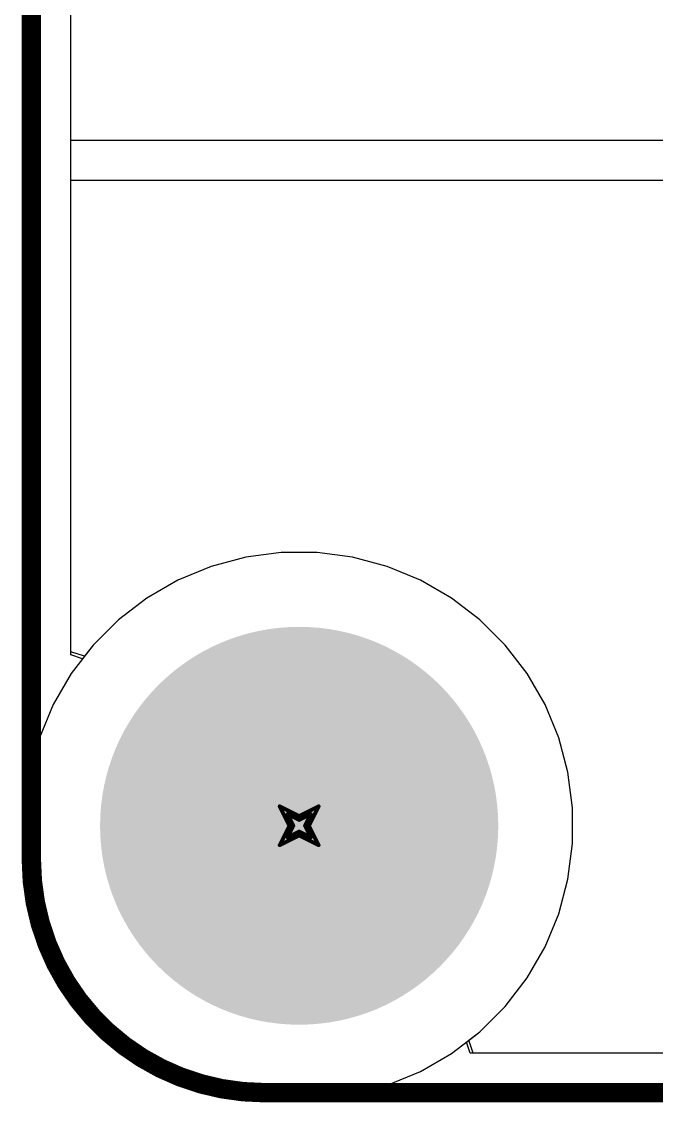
# Model space of a CAD drawing. Header units: inches. Extents: x -5 to 230, y -4 to 159.
# Drawn here: x -3.63 to 4.67, y -3.62 to 10.52 of the extents above; entities that cross this region are included whole.
import ezdxf

# ---------------------------------------------------------------- set-up
doc = ezdxf.new("R2010")
doc.units = ezdxf.units.IN
for name, color, linetype in [('Board Outline', 216, 'Continuous'), ('Bottom Layer', 5, 'Continuous'), ('Bottom Solder', 6, 'Continuous'), ('Drill Drawing', 1, 'Continuous'), ('Layer 1', 16, 'Continuous'), ('Layer 2', 76, 'Continuous'), ('Multi-Layer', 9, 'Continuous'), ('Pad Holes', 156, 'Continuous'), ('Top Layer', 1, 'Continuous'), ('Top Solder', 216, 'Continuous')]:
    doc.layers.add(name, color=color, linetype=linetype)

msp = doc.modelspace()

# ---------------------------------------------------------------- hatches: boundary and pattern name
at = {"layer": 'Bottom Layer'}
h = msp.add_hatch(color=5, dxfattribs=at)
edge = h.paths.add_edge_path()
edge.add_arc((0, 0), 2.5, 0, 360)
at = {"layer": 'Bottom Solder'}
h = msp.add_hatch(color=6, dxfattribs=at)
edge = h.paths.add_edge_path()
edge.add_arc((0, 0), 2.602, 0, 360)
at = {"layer": 'Layer 1'}
h = msp.add_hatch(color=16, dxfattribs=at)
edge = h.paths.add_edge_path()
edge.add_arc((0, 0), 2.5, 0, 360)
at = {"layer": 'Layer 2'}
h = msp.add_hatch(color=76, dxfattribs=at)
edge = h.paths.add_edge_path()
edge.add_arc((0, 0), 2.5, 0, 360)
at = {"layer": 'Multi-Layer'}
h = msp.add_hatch(color=9, dxfattribs=at)
edge = h.paths.add_edge_path()
edge.add_arc((0, 0), 2.5, 0, 360)
at = {"layer": 'Pad Holes'}
h = msp.add_hatch(color=7, dxfattribs=at)
edge = h.paths.add_edge_path()
edge.add_arc((0, 0), 1.5, 0, 360)
at = {"layer": 'Top Layer'}
h = msp.add_hatch(color=1, dxfattribs=at)
edge = h.paths.add_edge_path()
edge.add_arc((0, 0), 2.5, 0, 360)
at = {"layer": 'Top Solder'}
h = msp.add_hatch(color=216, dxfattribs=at)
edge = h.paths.add_edge_path()
edge.add_arc((0, 0), 2.602, 0, 360)

# ---------------------------------------------------------------- linework, layer by layer
at = {"layer": 'Board Outline'}
for points in [[(-3.5, -0.443, 0.254, 0.254, 0), (-3.5, 73.461, 0.254, 0.254, 0)], [(-0.452, -3.491, 0.254, 0.254, -0.414214), (-3.5, -0.443, 0.254, 0.254, 0)], [(-0.452, -3.491, 0.254, 0.254, 0), (93.452, -3.491, 0.254, 0.254, 0)]]:
    msp.add_lwpolyline(points, format="xyseb", dxfattribs=at)
for points in [[(-3.563, -0.443, 0.127, 0.127, 1), (-3.436, -0.443, 0.127, 0.127, 1)], [(-3.563, -0.443, 0.127, 0.127, 1), (-3.436, -0.443, 0.127, 0.127, 1)], [(-0.515, -3.491, 0.127, 0.127, 1), (-0.388, -3.491, 0.127, 0.127, 1)], [(-0.515, -3.491, 0.127, 0.127, 1), (-0.388, -3.491, 0.127, 0.127, 1)]]:
    msp.add_lwpolyline(points, format="xyseb", close=True, dxfattribs=at)
at = {"layer": 'Bottom Layer'}
for p, q in [((-2.982, 2.277), (-2.982, 70.735)), ((-0.234, 3.574), (-0.699, 3.513)), ((0.234, 3.574), (-0.234, 3.574)), ((0.699, 3.513), (0.234, 3.574)), ((-0.699, 3.513), (-1.151, 3.392)), ((1.151, 3.392), (0.699, 3.513)), ((-1.151, 3.392), (-1.584, 3.213)), ((1.584, 3.213), (1.151, 3.392)), ((-1.584, 3.213), (-1.99, 2.978)), ((1.99, 2.978), (1.584, 3.213)), ((-1.99, 2.978), (-2.362, 2.693)), ((2.362, 2.693), (1.99, 2.978)), ((-2.362, 2.693), (-2.693, 2.362)), ((2.693, 2.362), (2.362, 2.693)), ((-2.804, 2.217), (-2.982, 2.277)), ((-2.693, 2.362), (-2.804, 2.217)), ((2.978, 1.99), (2.693, 2.362)), ((3.213, 1.584), (2.978, 1.99)), ((3.392, 1.151), (3.213, 1.584)), ((3.513, 0.699), (3.392, 1.151)), ((3.574, 0.234), (3.513, 0.699)), ((3.574, -0.234), (3.574, 0.234)), ((3.513, -0.699), (3.574, -0.234)), ((3.392, -1.151), (3.513, -0.699)), ((3.213, -1.584), (3.392, -1.151)), ((2.978, -1.99), (3.213, -1.584)), ((2.693, -2.362), (2.978, -1.99)), ((2.362, -2.693), (2.693, -2.362)), ((2.217, -2.805), (2.362, -2.693)), ((2.274, -2.973), (2.217, -2.805)), ((6.12, -2.973), (2.274, -2.973))]:
    msp.add_line(p, q, dxfattribs=at)
at = {"layer": 'Drill Drawing'}
for points in [[(-0.254, 0.254, 0.0508, 0.0508, 0), (0, 0.127, 0.0508, 0.0508, 0)], [(-0.254, 0.254, 0.0508, 0.0508, 0), (-0.127, 0, 0.0508, 0.0508, 0)], [(-0.152, 0.152, 0.0508, 0.0508, 0), (0, 0.076, 0.0508, 0.0508, 0)], [(-0.152, 0.152, 0.0508, 0.0508, 0), (-0.076, 0, 0.0508, 0.0508, 0)], [(0, 0.127, 0.0508, 0.0508, 0), (0.254, 0.254, 0.0508, 0.0508, 0)], [(0, 0.076, 0.0508, 0.0508, 0), (0.152, 0.152, 0.0508, 0.0508, 0)], [(0.076, 0, 0.0508, 0.0508, 0), (0.152, 0.152, 0.0508, 0.0508, 0)], [(0.127, 0, 0.0508, 0.0508, 0), (0.254, 0.254, 0.0508, 0.0508, 0)], [(-0.254, -0.254, 0.0508, 0.0508, 0), (-0.127, 0, 0.0508, 0.0508, 0)], [(-0.152, -0.152, 0.0508, 0.0508, 0), (-0.076, 0, 0.0508, 0.0508, 0)], [(0.076, 0, 0.0508, 0.0508, 0), (0.152, -0.152, 0.0508, 0.0508, 0)], [(0.127, 0, 0.0508, 0.0508, 0), (0.254, -0.254, 0.0508, 0.0508, 0)], [(-0.254, -0.254, 0.0508, 0.0508, 0), (0, -0.127, 0.0508, 0.0508, 0)], [(-0.152, -0.152, 0.0508, 0.0508, 0), (0, -0.076, 0.0508, 0.0508, 0)], [(0, -0.076, 0.0508, 0.0508, 0), (0.152, -0.152, 0.0508, 0.0508, 0)], [(0, -0.127, 0.0508, 0.0508, 0), (0.254, -0.254, 0.0508, 0.0508, 0)]]:
    msp.add_lwpolyline(points, format="xyseb", dxfattribs=at)
for points in [[(-0.267, 0.254, 0.0254, 0.0254, 1), (-0.241, 0.254, 0.0254, 0.0254, 1)], [(-0.267, 0.254, 0.0254, 0.0254, 1), (-0.241, 0.254, 0.0254, 0.0254, 1)], [(-0.165, 0.152, 0.0254, 0.0254, 1), (-0.14, 0.152, 0.0254, 0.0254, 1)], [(-0.165, 0.152, 0.0254, 0.0254, 1), (-0.14, 0.152, 0.0254, 0.0254, 1)], [(-0.013, 0.127, 0.0254, 0.0254, 1), (0.013, 0.127, 0.0254, 0.0254, 1)], [(-0.013, 0.127, 0.0254, 0.0254, 1), (0.013, 0.127, 0.0254, 0.0254, 1)], [(0.14, 0.152, 0.0254, 0.0254, 1), (0.165, 0.152, 0.0254, 0.0254, 1)], [(0.14, 0.152, 0.0254, 0.0254, 1), (0.165, 0.152, 0.0254, 0.0254, 1)], [(0.241, 0.254, 0.0254, 0.0254, 1), (0.267, 0.254, 0.0254, 0.0254, 1)], [(0.241, 0.254, 0.0254, 0.0254, 1), (0.267, 0.254, 0.0254, 0.0254, 1)], [(-0.14, 0, 0.0254, 0.0254, 1), (-0.114, 0, 0.0254, 0.0254, 1)], [(-0.14, 0, 0.0254, 0.0254, 1), (-0.114, 0, 0.0254, 0.0254, 1)], [(-0.089, 0, 0.0254, 0.0254, 1), (-0.064, 0, 0.0254, 0.0254, 1)], [(-0.089, 0, 0.0254, 0.0254, 1), (-0.064, 0, 0.0254, 0.0254, 1)], [(-0.013, 0.076, 0.0254, 0.0254, 1), (0.013, 0.076, 0.0254, 0.0254, 1)], [(-0.013, 0.076, 0.0254, 0.0254, 1), (0.013, 0.076, 0.0254, 0.0254, 1)], [(0.064, 0, 0.0254, 0.0254, 1), (0.089, 0, 0.0254, 0.0254, 1)], [(0.064, 0, 0.0254, 0.0254, 1), (0.089, 0, 0.0254, 0.0254, 1)], [(0.114, 0, 0.0254, 0.0254, 1), (0.14, 0, 0.0254, 0.0254, 1)], [(0.114, 0, 0.0254, 0.0254, 1), (0.14, 0, 0.0254, 0.0254, 1)], [(-0.165, -0.152, 0.0254, 0.0254, 1), (-0.14, -0.152, 0.0254, 0.0254, 1)], [(-0.165, -0.152, 0.0254, 0.0254, 1), (-0.14, -0.152, 0.0254, 0.0254, 1)], [(-0.013, -0.076, 0.0254, 0.0254, 1), (0.013, -0.076, 0.0254, 0.0254, 1)], [(-0.013, -0.076, 0.0254, 0.0254, 1), (0.013, -0.076, 0.0254, 0.0254, 1)], [(-0.013, -0.127, 0.0254, 0.0254, 1), (0.013, -0.127, 0.0254, 0.0254, 1)], [(-0.013, -0.127, 0.0254, 0.0254, 1), (0.013, -0.127, 0.0254, 0.0254, 1)], [(0.14, -0.152, 0.0254, 0.0254, 1), (0.165, -0.152, 0.0254, 0.0254, 1)], [(0.14, -0.152, 0.0254, 0.0254, 1), (0.165, -0.152, 0.0254, 0.0254, 1)], [(-0.267, -0.254, 0.0254, 0.0254, 1), (-0.241, -0.254, 0.0254, 0.0254, 1)], [(-0.267, -0.254, 0.0254, 0.0254, 1), (-0.241, -0.254, 0.0254, 0.0254, 1)], [(0.241, -0.254, 0.0254, 0.0254, 1), (0.267, -0.254, 0.0254, 0.0254, 1)], [(0.241, -0.254, 0.0254, 0.0254, 1), (0.267, -0.254, 0.0254, 0.0254, 1)]]:
    msp.add_lwpolyline(points, format="xyseb", close=True, dxfattribs=at)
at = {"layer": 'Layer 1'}
for p, q in [((-2.982, 8.962), (-2.982, 63.828)), ((69.692, 8.962), (-2.982, 8.962)), ((-2.982, 2.277), (-2.982, 8.444)), ((-2.982, 8.444), (69.704, 8.444)), ((-0.234, 3.574), (-0.699, 3.513)), ((0.234, 3.574), (-0.234, 3.574)), ((0.699, 3.513), (0.234, 3.574)), ((-0.699, 3.513), (-1.151, 3.392)), ((1.151, 3.392), (0.699, 3.513)), ((-1.151, 3.392), (-1.584, 3.213)), ((1.584, 3.213), (1.151, 3.392)), ((-1.584, 3.213), (-1.99, 2.978)), ((1.99, 2.978), (1.584, 3.213)), ((-1.99, 2.978), (-2.362, 2.693)), ((2.362, 2.693), (1.99, 2.978)), ((-2.362, 2.693), (-2.693, 2.362)), ((2.693, 2.362), (2.362, 2.693)), ((-2.804, 2.217), (-2.982, 2.277)), ((-2.693, 2.362), (-2.804, 2.217)), ((2.978, 1.99), (2.693, 2.362)), ((3.213, 1.584), (2.978, 1.99)), ((3.392, 1.151), (3.213, 1.584)), ((3.513, 0.699), (3.392, 1.151)), ((3.574, 0.234), (3.513, 0.699)), ((3.574, -0.234), (3.574, 0.234)), ((3.513, -0.699), (3.574, -0.234)), ((3.392, -1.151), (3.513, -0.699)), ((3.213, -1.584), (3.392, -1.151)), ((2.978, -1.99), (3.213, -1.584)), ((2.693, -2.362), (2.978, -1.99)), ((2.362, -2.693), (2.693, -2.362)), ((2.217, -2.805), (2.362, -2.693)), ((2.274, -2.973), (2.217, -2.805)), ((6.12, -2.973), (2.274, -2.973))]:
    msp.add_line(p, q, dxfattribs=at)
at = {"layer": 'Layer 2'}
for p, q in [((-2.982, 2.277), (-2.982, 70.735)), ((-0.234, 3.574), (-0.699, 3.513)), ((0.234, 3.574), (-0.234, 3.574)), ((0.699, 3.513), (0.234, 3.574)), ((-0.699, 3.513), (-1.151, 3.392)), ((1.151, 3.392), (0.699, 3.513)), ((-1.151, 3.392), (-1.584, 3.213)), ((1.584, 3.213), (1.151, 3.392)), ((-1.584, 3.213), (-1.99, 2.978)), ((1.99, 2.978), (1.584, 3.213)), ((-1.99, 2.978), (-2.362, 2.693)), ((2.362, 2.693), (1.99, 2.978)), ((-2.362, 2.693), (-2.693, 2.362)), ((2.693, 2.362), (2.362, 2.693)), ((-2.804, 2.217), (-2.982, 2.277)), ((-2.693, 2.362), (-2.804, 2.217)), ((2.978, 1.99), (2.693, 2.362)), ((3.213, 1.584), (2.978, 1.99)), ((3.392, 1.151), (3.213, 1.584)), ((3.513, 0.699), (3.392, 1.151)), ((3.574, 0.234), (3.513, 0.699)), ((3.574, -0.234), (3.574, 0.234)), ((3.513, -0.699), (3.574, -0.234)), ((3.392, -1.151), (3.513, -0.699)), ((3.213, -1.584), (3.392, -1.151)), ((2.978, -1.99), (3.213, -1.584)), ((2.693, -2.362), (2.978, -1.99)), ((2.362, -2.693), (2.693, -2.362)), ((2.217, -2.805), (2.362, -2.693)), ((2.274, -2.973), (2.217, -2.805)), ((6.12, -2.973), (2.274, -2.973))]:
    msp.add_line(p, q, dxfattribs=at)
at = {"layer": 'Multi-Layer'}
for p, q in [((-0.234, 3.574), (-0.699, 3.513)), ((0, 3.574), (-0.234, 3.574)), ((0.234, 3.574), (0, 3.574)), ((0.699, 3.513), (0.234, 3.574)), ((-0.699, 3.513), (-1.151, 3.392)), ((1.151, 3.392), (0.699, 3.513)), ((-1.151, 3.392), (-1.584, 3.213)), ((1.584, 3.213), (1.151, 3.392)), ((-1.584, 3.213), (-1.99, 2.978)), ((1.99, 2.978), (1.584, 3.213)), ((-1.99, 2.978), (-2.362, 2.693)), ((2.362, 2.693), (1.99, 2.978)), ((-2.362, 2.693), (-2.693, 2.362)), ((2.693, 2.362), (2.362, 2.693)), ((-2.693, 2.362), (-2.978, 1.99)), ((2.978, 1.99), (2.693, 2.362)), ((-2.978, 1.99), (-3.213, 1.584)), ((3.213, 1.584), (2.978, 1.99)), ((-3.213, 1.584), (-3.392, 1.151)), ((3.392, 1.151), (3.213, 1.584)), ((-3.392, 1.151), (-3.513, 0.699)), ((3.513, 0.699), (3.392, 1.151)), ((-3.513, 0.699), (-3.574, 0.234)), ((3.574, 0.234), (3.513, 0.699)), ((-3.574, 0.234), (-3.574, 0)), ((3.574, 0), (3.574, 0.234)), ((-3.574, 0), (-3.574, 0)), ((-3.574, 0), (-3.574, -0.234)), ((3.574, -0.234), (3.574, 0)), ((-3.574, -0.234), (-3.513, -0.699)), ((3.513, -0.699), (3.574, -0.234)), ((-3.513, -0.699), (-3.392, -1.151)), ((3.392, -1.151), (3.513, -0.699)), ((-3.392, -1.151), (-3.213, -1.584)), ((3.213, -1.584), (3.392, -1.151)), ((-3.213, -1.584), (-2.978, -1.99)), ((2.978, -1.99), (3.213, -1.584)), ((-2.978, -1.99), (-2.693, -2.362)), ((2.693, -2.362), (2.978, -1.99)), ((-2.693, -2.362), (-2.362, -2.693)), ((2.362, -2.693), (2.693, -2.362)), ((-2.362, -2.693), (-1.99, -2.978)), ((1.99, -2.978), (2.362, -2.693)), ((-1.99, -2.978), (-1.584, -3.213)), ((1.584, -3.213), (1.99, -2.978)), ((-1.584, -3.213), (-1.151, -3.392)), ((1.151, -3.392), (1.584, -3.213)), ((-1.151, -3.392), (-0.699, -3.513)), ((0.699, -3.513), (1.151, -3.392)), ((-0.699, -3.513), (-0.234, -3.574)), ((0.234, -3.574), (0.699, -3.513)), ((-0.234, -3.574), (0, -3.574)), ((0, -3.574), (0.234, -3.574))]:
    msp.add_line(p, q, dxfattribs=at)
at = {"layer": 'Top Layer'}
for p, q in [((-2.982, 2.236), (-2.982, 47.498)), ((-0.234, 3.574), (-0.699, 3.513)), ((0.234, 3.574), (-0.234, 3.574)), ((0.699, 3.513), (0.234, 3.574)), ((-0.699, 3.513), (-1.151, 3.392)), ((1.151, 3.392), (0.699, 3.513)), ((-1.151, 3.392), (-1.584, 3.213)), ((1.584, 3.213), (1.151, 3.392)), ((-1.584, 3.213), (-1.99, 2.978)), ((1.99, 2.978), (1.584, 3.213)), ((-1.99, 2.978), (-2.362, 2.693)), ((2.362, 2.693), (1.99, 2.978)), ((-2.362, 2.693), (-2.693, 2.362)), ((2.693, 2.362), (2.362, 2.693)), ((-2.693, 2.362), (-2.83, 2.184)), ((2.978, 1.99), (2.693, 2.362)), ((-2.83, 2.184), (-2.982, 2.236)), ((3.213, 1.584), (2.978, 1.99)), ((3.392, 1.151), (3.213, 1.584)), ((3.513, 0.699), (3.392, 1.151)), ((3.574, 0.234), (3.513, 0.699)), ((3.574, -0.234), (3.574, 0.234)), ((3.513, -0.699), (3.574, -0.234)), ((3.392, -1.151), (3.513, -0.699)), ((3.213, -1.584), (3.392, -1.151)), ((2.978, -1.99), (3.213, -1.584)), ((2.693, -2.362), (2.978, -1.99)), ((2.362, -2.693), (2.693, -2.362)), ((2.185, -2.829), (2.362, -2.693)), ((2.234, -2.973), (2.185, -2.829)), ((6.186, -2.973), (2.234, -2.973))]:
    msp.add_line(p, q, dxfattribs=at)

doc.saveas('drawing.dxf')
